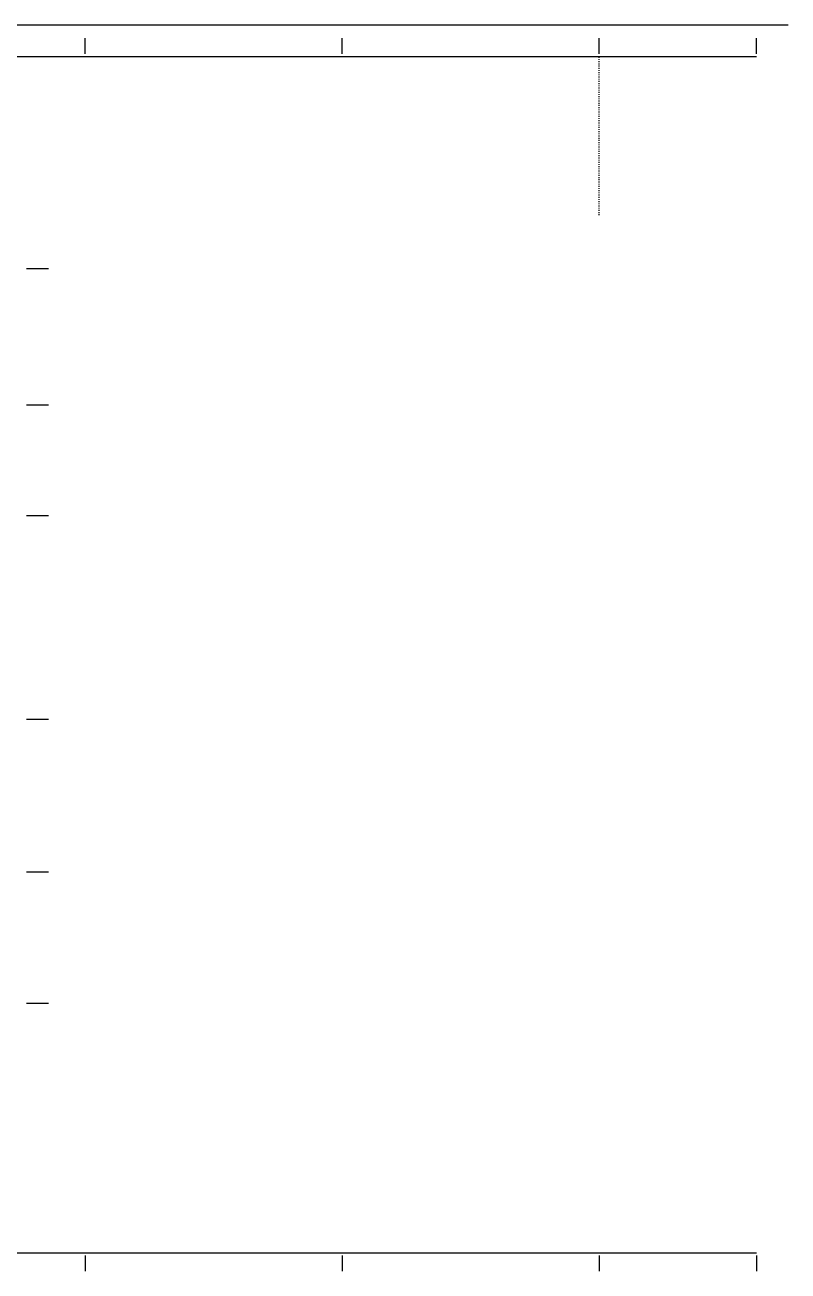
# Model space of a CAD drawing. Extents: x 0 to 3024, y 0 to 2160.
# Drawn here: x 1715 to 3024, y 23 to 2160 of the extents above; entities that cross this region are included whole.
import ezdxf

# ---------------------------------------------------------------- set-up
doc = ezdxf.new("R2010")
doc.units = 0
doc.layers.add('CTR-1st_Phase-Structure_S213-THIRD_FLOOR_FRAMING_PLAN', color=7, linetype='CONTINUOUS')

msp = doc.modelspace()

# ---------------------------------------------------------------- linework, layer by layer
at = {"layer": 'CTR-1st_Phase-Structure_S213-THIRD_FLOOR_FRAMING_PLAN', "color": 7}
for points in [[(0, 2160), (3023.999924, 2160)], [(1817.999955, 2110.560001), (1817.999955, 2137.560001)], [(2258.999944, 2110.560001), (2258.999944, 2137.560001)], [(2699.999932, 2110.560001), (2699.999932, 2137.560001)], [(2969.999926, 2110.560001), (2969.999926, 2137.560001)], [(53.999999, 2106.060001), (2969.999926, 2106.060001)], [(53.999999, 2106.060001), (53.999999, 54.060053), (2969.999926, 54.060053)], [(1817.999955, 49.560053), (1817.999955, 22.560053)], [(2258.999944, 49.560053), (2258.999944, 22.560053)], [(2699.999932, 49.560053), (2699.999932, 22.560053)], [(2969.999926, 49.560053), (2969.999926, 22.560053)]]:
    msp.add_lwpolyline(points, dxfattribs=at)
at = {"layer": 'CTR-1st_Phase-Structure_S213-THIRD_FLOOR_FRAMING_PLAN', "color": 4}
for points in [[(2699.999932, 2103.660001), (2699.999932, 2106.060001)], [(2699.999932, 2099.880002), (2699.999932, 2101.380001)], [(2699.999932, 2096.160002), (2699.999932, 2097.660002)], [(2699.999932, 2092.380002), (2699.999932, 2093.880002)], [(2699.999932, 2088.660002), (2699.999932, 2090.160002)], [(2699.999932, 2084.880002), (2699.999932, 2086.380002)], [(2699.999932, 2081.160002), (2699.999932, 2082.660002)], [(2699.999932, 2077.380002), (2699.999932, 2078.880002)], [(2699.999932, 2073.660002), (2699.999932, 2075.160002)], [(2699.999932, 2069.880002), (2699.999932, 2071.380002)], [(2699.999932, 2066.160002), (2699.999932, 2067.660002)], [(2699.999932, 2062.380002), (2699.999932, 2063.880002)], [(2699.999932, 2058.660003), (2699.999932, 2060.160002)], [(2699.999932, 2054.880003), (2699.999932, 2056.380003)], [(2699.999932, 2051.160003), (2699.999932, 2052.660003)], [(2699.999932, 2047.380003), (2699.999932, 2048.880003)], [(2699.999932, 2043.660003), (2699.999932, 2045.160003)], [(2699.999932, 2039.880003), (2699.999932, 2041.380003)], [(2699.999932, 2036.160003), (2699.999932, 2037.660003)], [(2699.999932, 2032.380003), (2699.999932, 2033.880003)], [(2699.999932, 2028.660003), (2699.999932, 2030.160003)], [(2699.999932, 2024.880003), (2699.999932, 2026.380003)], [(2699.999932, 2021.160003), (2699.999932, 2022.660003)], [(2699.999932, 2017.380004), (2699.999932, 2018.880004)], [(2699.999932, 2013.660004), (2699.999932, 2015.160004)], [(2699.999932, 2009.880004), (2699.999932, 2011.380004)], [(2699.999932, 2006.160004), (2699.999932, 2007.660004)], [(2699.999932, 2002.380004), (2699.999932, 2003.880004)], [(2699.999932, 1998.660004), (2699.999932, 2000.160004)], [(2699.999932, 1994.880004), (2699.999932, 1996.380004)], [(2699.999932, 1991.160004), (2699.999932, 1992.660004)], [(2699.999932, 1987.380004), (2699.999932, 1988.880004)], [(2699.999932, 1983.660004), (2699.999932, 1985.160004)], [(2699.999932, 1979.880005), (2699.999932, 1981.380004)], [(2699.999932, 1976.160005), (2699.999932, 1977.660005)], [(2699.999932, 1972.380005), (2699.999932, 1973.880005)], [(2699.999932, 1968.660005), (2699.999932, 1970.160005)], [(2699.999932, 1964.880005), (2699.999932, 1966.380005)], [(2699.999932, 1961.160005), (2699.999932, 1962.660005)], [(2699.999932, 1957.380005), (2699.999932, 1958.880005)], [(2699.999932, 1953.660005), (2699.999932, 1955.160005)], [(2699.999932, 1949.880005), (2699.999932, 1951.380005)], [(2699.999932, 1946.160005), (2699.999932, 1947.660005)], [(2699.999932, 1942.380005), (2699.999932, 1943.880005)], [(2699.999932, 1938.660006), (2699.999932, 1940.160005)], [(2699.999932, 1934.880006), (2699.999932, 1936.380006)], [(2699.999932, 1931.160006), (2699.999932, 1932.660006)], [(2699.999932, 1927.380006), (2699.999932, 1928.880006)], [(2699.999932, 1923.660006), (2699.999932, 1925.160006)], [(2699.999932, 1919.880006), (2699.999932, 1921.380006)], [(2699.999932, 1916.160006), (2699.999932, 1917.660006)], [(2699.999932, 1912.380006), (2699.999932, 1913.880006)], [(2699.999932, 1908.660006), (2699.999932, 1910.160006)], [(2699.999932, 1904.880006), (2699.999932, 1906.380006)], [(2699.999932, 1901.160006), (2699.999932, 1902.660006)], [(2699.999932, 1897.380007), (2699.999932, 1898.880007)], [(2699.999932, 1893.660007), (2699.999932, 1895.160007)], [(2699.999932, 1889.880007), (2699.999932, 1891.380007)], [(2699.999932, 1886.160007), (2699.999932, 1887.660007)], [(2699.999932, 1882.380007), (2699.999932, 1883.880007)], [(2699.999932, 1878.660007), (2699.999932, 1880.160007)], [(2699.999932, 1874.880007), (2699.999932, 1876.380007)], [(2699.999932, 1871.160007), (2699.999932, 1872.660007)], [(2699.999932, 1867.380007), (2699.999932, 1868.880007)], [(2699.999932, 1863.660007), (2699.999932, 1865.160007)], [(2699.999932, 1859.880008), (2699.999932, 1861.380007)], [(2699.999932, 1856.160008), (2699.999932, 1857.660008)], [(2699.999932, 1852.380008), (2699.999932, 1853.880008)], [(2699.999932, 1848.660008), (2699.999932, 1850.160008)], [(2699.999932, 1844.880008), (2699.999932, 1846.380008)], [(2699.999932, 1841.160008), (2699.999932, 1842.660008)], [(2699.999932, 1837.380008), (2699.999932, 1838.880008)], [(2699.999932, 1833.660008), (2699.999932, 1835.160008)]]:
    msp.add_lwpolyline(points, dxfattribs=at)
at = {"layer": 'CTR-1st_Phase-Structure_S213-THIRD_FLOOR_FRAMING_PLAN', "color": 1}
for points in [[(1754.879956, 1741.80001), (1717.379957, 1741.80001)], [(1754.879956, 1507.800016), (1717.379957, 1507.800016)], [(1754.879956, 1318.260021), (1717.379957, 1318.260021)], [(1754.879956, 968.76003), (1717.379957, 968.76003)], [(1754.879956, 706.800036), (1717.379957, 706.800036)], [(1754.879956, 481.380042), (1717.379957, 481.380042)]]:
    msp.add_lwpolyline(points, dxfattribs=at)

doc.saveas('drawing.dxf')
